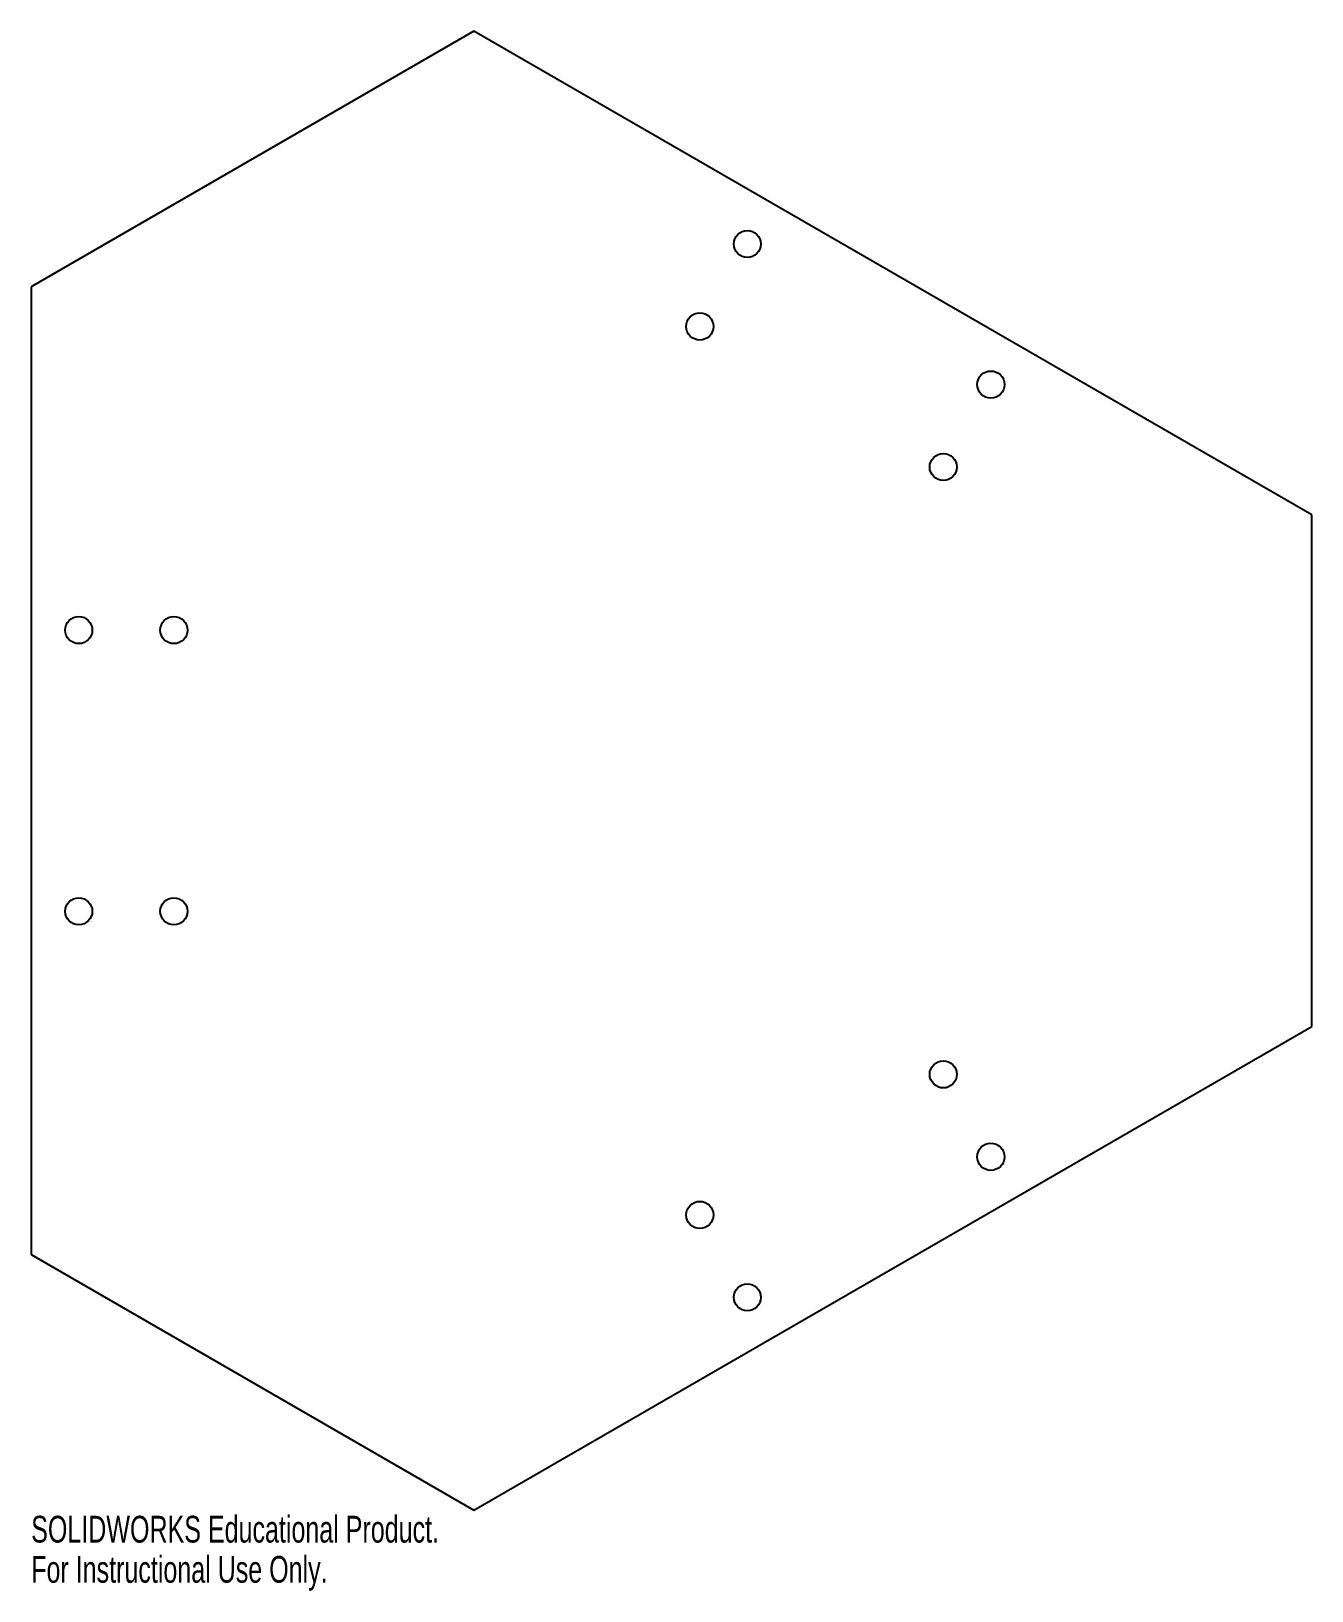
# Model space of a CAD drawing. Header units: millimetres. Extents: x -104 to 128, y -148 to 134.
import ezdxf

# ---------------------------------------------------------------- set-up
doc = ezdxf.new("R2010")
doc.units = ezdxf.units.MM
doc.styles.add('SLDTEXTSTYLE0', font='TXT', dxfattribs={"width": 0.7})

msp = doc.modelspace()

# ---------------------------------------------------------------- linework, layer by layer
at = {"color": 7, "linetype": 'Continuous', "lineweight": 25}
for p, q in [((-23.79, 133.58), (-103.79, 87.4)), ((127.58, 46.19), (-23.79, 133.58)), ((-103.79, 87.4), (-103.79, -87.4)), ((127.58, -46.19), (127.58, 46.19)), ((-23.79, -133.58), (127.58, -46.19)), ((-103.79, -87.4), (-23.79, -133.58))]:
    msp.add_line(p, q, dxfattribs=at)
for centre in [(25.6, 95.14), (17.01, 80.25), (69.6, 69.75), (61, 54.86), (-95.2, 25.4), (-78.01, 25.4), (-95.2, -25.4), (-78.01, -25.4), (61, -54.86), (69.6, -69.75), (17.01, -80.25), (25.6, -95.14)]:
    msp.add_circle(centre, 2.45, dxfattribs=at)

# ---------------------------------------------------------------- texts
at = {"color": 7, "linetype": 'Continuous', "char_height": 4.8336, "attachment_point": 1, "style": 'SLDTEXTSTYLE0'}
for s, insert in [('SOLIDWORKS Educational Product.', (-103.79, -134.6)), ('For Instructional Use Only.', (-103.79, -141.85))]:
    msp.add_mtext(s, dxfattribs=dict(at, insert=insert))

doc.saveas('drawing.dxf')
